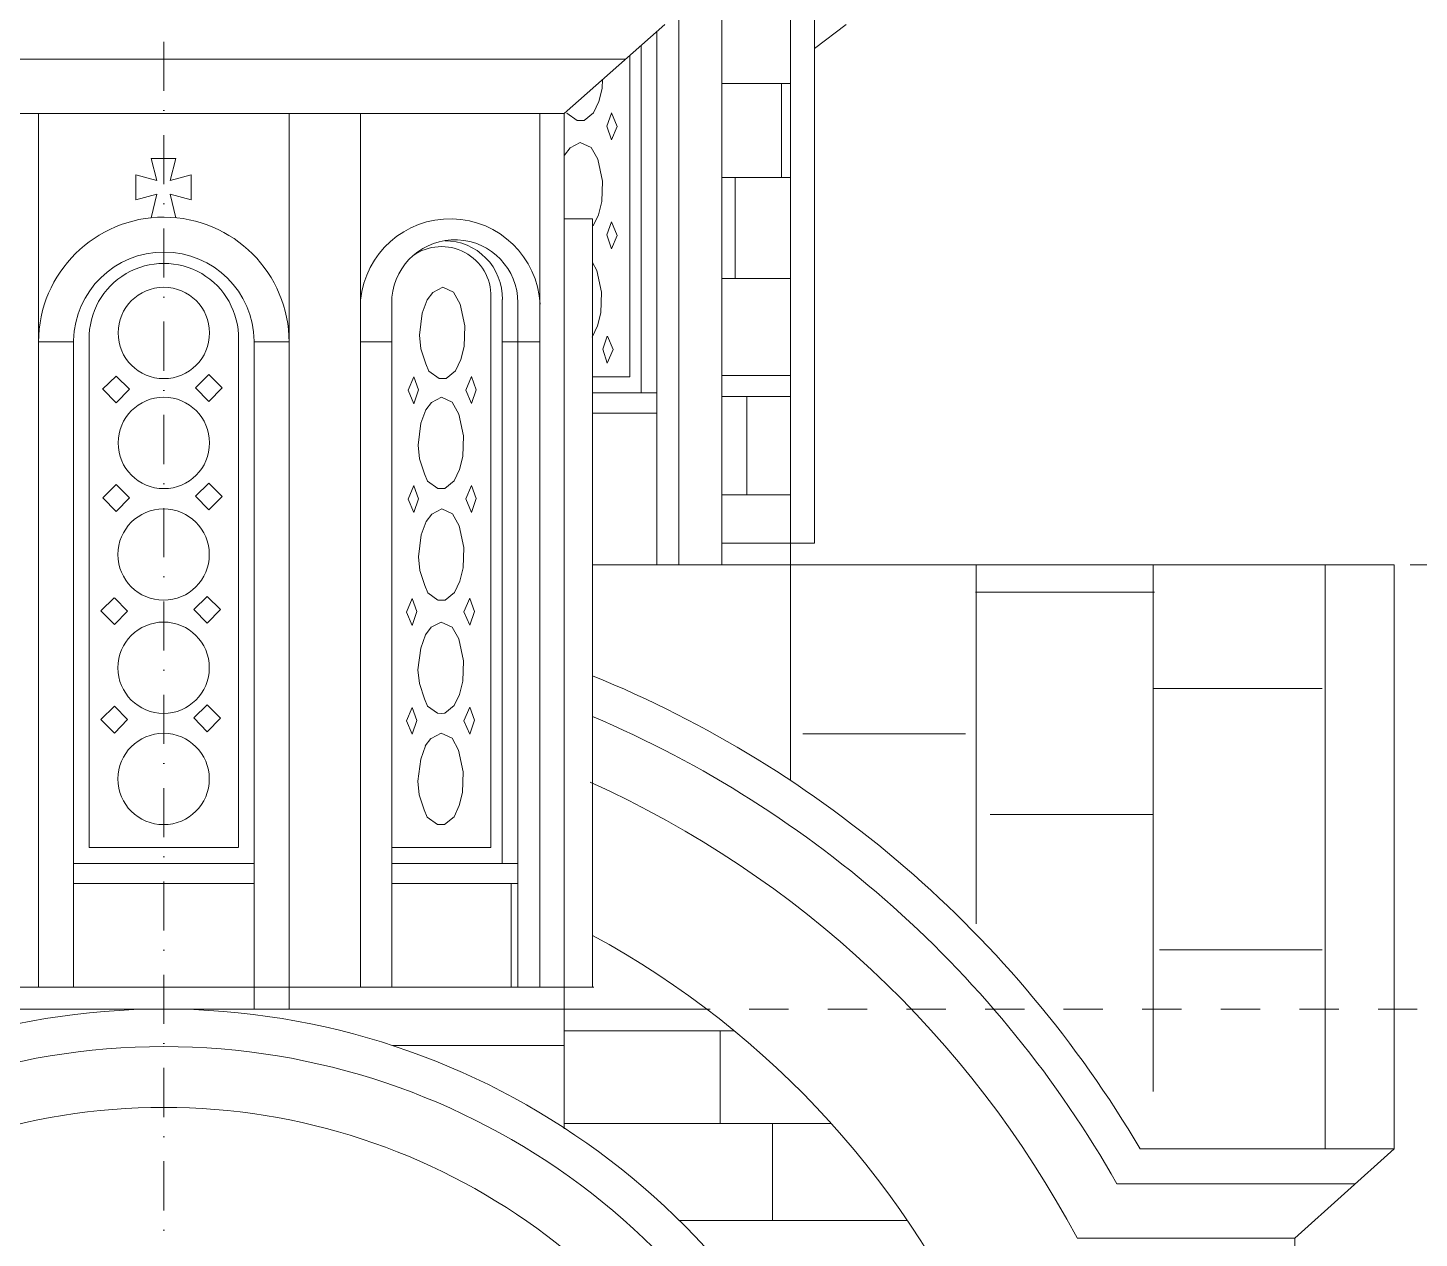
# Model space of a CAD drawing. Header units: millimetres. Extents: x -490789 to -449459, y 209001 to 327650.
# Drawn here: x -475692 to -470695, y 286828 to 291177 of the extents above; entities that cross this region are included whole.
import ezdxf

# ---------------------------------------------------------------- set-up
doc = ezdxf.new("R2010")
doc.units = ezdxf.units.MM
doc.header["$MEASUREMENT"] = 0
doc.linetypes.add('Штриховая', pattern=[282.222223, 141.111112, -141.111112])
doc.linetypes.add('Штрихпунктирная', pattern=[335.138881, 176.388884, -88.194442, 0, -70.555556])
for name, color, linetype, lineweight in [('0_Ном._пера__7_Ном._пера__5_Ном._пера__5', 5, 'Continuous', 18), ('0_Ном._пера__7_Ном._пера__7_Ном._пера__1', 1, 'Continuous', 18), ('0_Ном._пера__7_Ном._пера__7_Ном._пера__7', 7, 'Continuous', 18), ('0_Ном._пера__7_Ном._пера__7_Ном._пера__8', 8, 'Continuous', 18), ('0_Ном_пера__1_Ном_пера__1_Ном_пера__1_Ном._пера__1_Ном_пера__1_Ном_пера__1_Ном_пера__1_Ном_пера__1_Ном_пера__1_Ном_пера__1_Ном_пера__1_Ном_пера__1_Ном_пера__1_Ном_пера__1_Ном_пера__1_Ном_пера__1_Ном_пера__1_Ном_пера__1_Ном_пера__1_Ном_пера__1_Ном_пера___D_Ном._пера__1', 1, 'Continuous', 18), ('0_Ном_пера__1_Ном_пера__1_Ном_пера__1_Ном_пера__1_Ном_пера__1_Ном_пера__1_Ном_пера__1_Ном_пера__1_Ном_пера__1_Ном_пера__12_Ном_пера__12_Ном_пера__12_Ном_пера__12_Ном_пера__12_Ном_пера__12_Ном_пера__12_Ном_пера__12_Ном_пера__1_Ном_пера__1_Ном_пера__1_Ном_9_Ном._пера__12', 12, 'Continuous', 18), ('0_Ном_пера__1_Ном_пера__1_Ном_пера__1_Ном_пера__1_Ном_пера__1_Ном_пера__1_Ном_пера__1_Ном_пера__1_Ном_пера__1_Ном_пера__1_Ном._пера__1_Ном_пера__1_Ном_пера__1_Ном_пера__1_Ном_пера__1_Ном_пера__1_Ном_пера__1_Ном_пера__1_Ном_пера__1_Ном_пера__1_Ном_пера___D_Ном._пера__1', 1, 'Continuous', 18), ('0_Ном_пера__5_Ном_пера__5_Ном_пера__5_Ном_пера__5_Ном_пера__5_Ном_пера__5_Ном_пера__5_Ном_пера__5_Ном_пера__5_Ном_пера__5_Ном_пера__5_Ном_пера__5_Ном_пера__5_Ном_пера__5_Ном_пера__5_Ном_пера__5_Ном._пера__5_Ном_пера__5_Ном_пера__5_Ном_пера__5_Ном_пера___7_Ном._пера__5', 5, 'Continuous', 18), ('0_Ном_пера__7_Ном._пера__7_Ном_пера__7_Ном_пера__7_Ном_пера__7_Ном_пера__7_Ном_пера__7_Ном_пера__7_Ном_пера__7_Ном_пера__7_Ном_пера__7_Ном_пера__7_Ном_пера__7_Ном_пера__7_Ном_пера__7_Ном_пера__7_Ном_пера__7_Ном_пера__7_Ном_пера__7_Ном_пера__7_Ном_пера___7_Ном._пера__7', 7, 'Continuous', 18), ('0_Ном_пера__7_Ном_пера__7_Ном._пера__7_Ном_пера__7_Ном_пера__7_Ном_пера__7_Ном_пера__7_Ном_пера__7_Ном_пера__7_Ном_пера__7_Ном_пера__7_Ном_пера__7_Ном_пера__7_Ном_пера__7_Ном_пера__7_Ном_пера__7_Ном_пера__7_Ном_пера__7_Ном_пера__7_Ном_пера__7_Ном_пера___3_Ном._пера__7', 7, 'Continuous', 18), ('0_Ном_пера__7_Ном_пера__7_Ном_пера__7_Ном_пера__7_Ном_пера__7_Ном_пера__7_Ном_пера__7_Ном_пера__7_Ном_пера__7_Ном._пера__7_Ном_пера__7_Ном_пера__7_Ном_пера__7_Ном_пера__7_Ном_пера__7_Ном_пера__7_Ном_пера__7_Ном_пера__7_Ном_пера__7_Ном_пера__7_Ном_пера___7_Ном._пера__7', 7, 'Continuous', 18), ('0_Ном_пера__7_Ном_пера__7_Ном_пера__7_Ном_пера__7_Ном_пера__7_Ном_пера__7_Ном_пера__7_Ном_пера__7_Ном_пера__7_Ном_пера__7_Ном_пера__7_Ном_пера__7_Ном_пера__7_Ном_пера__7_Ном_пера__7_Ном._пера__7_Ном_пера__7_Ном._пера__7_Ном_пера__7_Ном._пера__7_Ном_пера_2_Ном._пера__7', 7, 'Continuous', 18), ('0_Ном_пера__7_Ном_пера__7_Ном_пера__7_Ном_пера__7_Ном_пера__7_Ном_пера__7_Ном_пера__7_Ном_пера__7_Ном_пера__7_Ном_пера__7_Ном_пера__7_Ном_пера__7_Ном_пера__7_Ном_пера__7_Ном_пера__7_Ном_пера__7_Ном_пера__7_Ном_пера__7_Ном._пера__7_Ном_пера__7_Ном._пера__5_Ном._пера__7', 7, 'Continuous', 18), ('0_Ном_пера__7_Ном_пера__7_Ном_пера__7_Ном_пера__7_Ном_пера__7_Ном_пера__7_Ном_пера__7_Ном_пера__7_Ном_пера__7_Ном_пера__7_Ном_пера__7_Ном_пера__7_Ном_пера__7_Ном_пера__7_Ном_пера__7_Ном_пера__7_Ном_пера__7_Ном_пера__7_Ном_пера__7_Ном_пера__7_Ном_пера__7_8_Ном._пера__1', 1, 'Continuous', 18), ('0_Ном_пера__7_Ном_пера__7_Ном_пера__7_Ном_пера__7_Ном_пера__7_Ном_пера__7_Ном_пера__7_Ном_пера__7_Ном_пера__7_Ном_пера__7_Ном_пера__7_Ном_пера__7_Ном_пера__7_Ном_пера__7_Ном_пера__7_Ном_пера__7_Ном_пера__7_Ном_пера__7_Ном_пера__7_Ном_пера__7_Ном_пера__7_C_Ном._пера__1', 1, 'Continuous', 18), ('0_Ном_пера__7_Ном_пера__7_Ном_пера__7_Ном_пера__7_Ном_пера__7_Ном_пера__7_Ном_пера__7_Ном_пера__7_Ном_пера__7_Ном_пера__7_Ном_пера__7_Ном_пера__7_Ном_пера__7_Ном_пера__7_Ном_пера__7_Ном_пера__7_Ном_пера__7_Ном_пера__7_Ном_пера__7_Ном_пера__7_Ном_пера__7_C_Ном._пера__7', 7, 'Continuous', 18), ('hatch_Ном_пера__254_Ном_пера__254_Ном_пера__254_Ном._пера__254_Ном_пера__254_Ном._пера__9_Ном_пера__9_Ном_пера__9_Ном_пера__12_Ном_пера__12_Ном_пера__12_Ном_пера__12_Ном_пера__12_Ном_пера__12_Ном_пера__1_Ном_пера__1_Ном_пера__1_Ном_пера__1_Ном_пера__1_Н_B_Ном._пера__1', 1, 'Continuous', 18), ('Line 0.25_Ном_пера__7_Ном_пера__7_Ном_пера__7_Ном_пера__7_Ном_пера__7_Ном_пера__7_Ном_пера__7_Ном_пера__7_Ном_пера__7_Ном_пера__7_Ном_пера__7_Ном._пера__7_Ном._пера__7_Ном._пера__7_Ном._пера__7_Ном._пера__102_Ном._пера__102', 102, 'Continuous', 18), ('Line 0.25_Ном_пера__7_Ном_пера__7_Ном_пера__7_Ном_пера__7_Ном_пера__7_Ном_пера__7_Ном_пера__7_Ном_пера__7_Ном_пера__7_Ном_пера__7_Ном_пера__7_Ном._пера__7_Ном._пера__8_Ном._пера__8_Ном._пера__8_Ном._пера__8_Ном._пера__8', 8, 'Continuous', 18)]:
    doc.layers.add(name, color=color, linetype=linetype, lineweight=lineweight)

msp = doc.modelspace()

# ---------------------------------------------------------------- linework, layer by layer
at = {"layer": '0_Ном._пера__7_Ном._пера__5_Ном._пера__5', "linetype": 'Continuous'}
for p, q in [((-473628.4, 290992.8), (-473629.5, 290959.7)), ((-473641.4, 290912.3), (-473660.3, 290872)), ((-473629.5, 290959.7), (-473641.4, 290912.3)), ((-473719.7, 290844.3), (-473756.4, 290870.2)), ((-473660.3, 290872), (-473694.3, 290844.3)), ((-473706.6, 290843.8), (-473719.7, 290844.3)), ((-473694.1, 290844.4), (-473706.6, 290843.8)), ((-473744.3, 290746.5), (-473708.2, 290765.2)), ((-473708.2, 290765.2), (-473669.1, 290747.3)), ((-473764.7, 290719.8), (-473744.3, 290746.5)), ((-473669.1, 290747.3), (-473645.4, 290704.6)), ((-473645.4, 290704.6), (-473628.8, 290626.4)), ((-473628.8, 290626.4), (-473631.1, 290552.9)), ((-473631.1, 290552.9), (-473643, 290505.5)), ((-473643, 290505.5), (-473662, 290465.2)), ((-473664.8, 290333.8), (-473648.8, 290305)), ((-473648.8, 290305), (-473632.2, 290226.8)), ((-474258.5, 290199.3), (-474238.2, 290226)), ((-474238.2, 290226), (-474202, 290244.8)), ((-474202, 290244.8), (-474162.9, 290226.8)), ((-474162.9, 290226.8), (-474139.2, 290184.1)), ((-473632.2, 290226.8), (-473634.6, 290153.3)), ((-474275.6, 290151.6), (-474258.5, 290199.3)), ((-474139.2, 290184.1), (-474122.6, 290105.9)), ((-474285.8, 290073.1), (-474275.6, 290151.6)), ((-473634.6, 290153.3), (-473646.4, 290105.9)), ((-474122.6, 290105.9), (-474125, 290032.4)), ((-473646.4, 290105.9), (-473665.4, 290065.6)), ((-474262.7, 289969.4), (-474280.8, 290023.7)), ((-474125, 290032.4), (-474136.8, 289985)), ((-474251.8, 289943), (-474262.7, 289969.4)), ((-474136.8, 289985), (-474155.8, 289944.7)), ((-474215.2, 289917.1), (-474251.8, 289943)), ((-474202, 289916.5), (-474215.2, 289917.1)), ((-474189.5, 289917.2), (-474202, 289916.5)), ((-474155.8, 289944.7), (-474189.7, 289917)), ((-474263.3, 289804.2), (-474243, 289830.9)), ((-474243, 289830.9), (-474206.9, 289849.6)), ((-474206.9, 289849.6), (-474167.7, 289831.7)), ((-474167.7, 289831.7), (-474144, 289789)), ((-474280.4, 289756.4), (-474263.3, 289804.2)), ((-474144, 289789), (-474127.4, 289710.8)), ((-474290.6, 289677.9), (-474280.4, 289756.4)), ((-474285.6, 289628.6), (-474290.6, 289677.9)), ((-474127.4, 289710.8), (-474129.8, 289637.3)), ((-474267.5, 289574.3), (-474285.6, 289628.6)), ((-474129.8, 289637.3), (-474141.7, 289589.9)), ((-474256.7, 289547.8), (-474267.5, 289574.3)), ((-474141.7, 289589.9), (-474160.6, 289549.6)), ((-474220, 289521.9), (-474256.7, 289547.8)), ((-474206.9, 289521.4), (-474220, 289521.9)), ((-474194.4, 289522), (-474206.9, 289521.4)), ((-474160.6, 289549.6), (-474194.6, 289521.9)), ((-474262.2, 289403.1), (-474241.8, 289429.7)), ((-474241.8, 289429.7), (-474205.7, 289448.5)), ((-474205.7, 289448.5), (-474166.6, 289430.5)), ((-474166.6, 289430.5), (-474142.9, 289387.8)), ((-474279.2, 289355.3), (-474262.2, 289403.1)), ((-474142.9, 289387.8), (-474126.3, 289309.6)), ((-474289.5, 289276.8), (-474279.2, 289355.3)), ((-474284.4, 289227.5), (-474289.5, 289276.8)), ((-474126.3, 289309.6), (-474128.6, 289236.2)), ((-474266.3, 289173.1), (-474284.4, 289227.5)), ((-474128.6, 289236.2), (-474140.5, 289188.7)), ((-474256, 289146.7), (-474266.9, 289173.1)), ((-474140.5, 289188.7), (-474159.4, 289148.5)), ((-474219.4, 289120.8), (-474256, 289146.7)), ((-474205.7, 289120.3), (-474218.8, 289120.8)), ((-474193.2, 289120.9), (-474205.7, 289120.3)), ((-474159.4, 289148.5), (-474193.4, 289120.7)), ((-474263.8, 288996.3), (-474243.5, 289022.9)), ((-474243.5, 289022.9), (-474207.3, 289041.7)), ((-474207.3, 289041.7), (-474168.2, 289023.7)), ((-474168.2, 289023.7), (-474144.5, 288981)), ((-474280.9, 288948.5), (-474263.8, 288996.3)), ((-474144.5, 288981), (-474127.9, 288902.8)), ((-474291.1, 288870), (-474280.9, 288948.5)), ((-474286, 288820.7), (-474291.1, 288870)), ((-474127.9, 288902.8), (-474130.3, 288829.4)), ((-474267.9, 288766.3), (-474286, 288820.7)), ((-474130.3, 288829.4), (-474142.1, 288781.9)), ((-474257.1, 288739.9), (-474267.9, 288766.3)), ((-474142.1, 288781.9), (-474161.1, 288741.7)), ((-474220.5, 288714), (-474257.1, 288739.9)), ((-474207.3, 288713.5), (-474220.5, 288714)), ((-474194.8, 288714.1), (-474207.3, 288713.5)), ((-474161.1, 288741.7), (-474195, 288713.9)), ((-474264.8, 288596.6), (-474244.5, 288623.3)), ((-474243.9, 288623.3), (-474207.8, 288642.1)), ((-474207.8, 288642.1), (-474168.6, 288624.1)), ((-474168.6, 288624.1), (-474144.9, 288581.4)), ((-474281.3, 288548.9), (-474264.2, 288596.6)), ((-474144.9, 288581.4), (-474128.3, 288503.2)), ((-474291.5, 288470.4), (-474281.3, 288548.9)), ((-474286.5, 288421), (-474291.5, 288470.4)), ((-474128.3, 288503.2), (-474130.7, 288429.7)), ((-474268.4, 288366.7), (-474286.5, 288421)), ((-474130.7, 288429.7), (-474142.6, 288382.3)), ((-474257.5, 288340.3), (-474268.4, 288366.7)), ((-474142.6, 288382.3), (-474161.5, 288342)), ((-474220.9, 288314.4), (-474257.5, 288340.3)), ((-474161.5, 288342), (-474195.5, 288314.3))]:
    msp.add_line(p, q, dxfattribs=at)
for centre in [(-475203.7, 290080.7), (-475203.7, 289685.5), (-475204.6, 289284.4), (-475204.6, 288877.6), (-475204.6, 288478)]:
    msp.add_circle(centre, 164.1, dxfattribs=at)
at = {"layer": '0_Ном._пера__7_Ном._пера__7_Ном._пера__1', "linetype": 'Continuous'}
for centre, radius, start, end in [((-475203.7, 290046.8), 450, 0, 179.7617), ((-474175.5, 290167.7), 323.2, 2.9811, 174.437), ((-474158.8, 290188.9), 226.7, 359.9846, 174.9406), ((-475203.7, 290047.1), 324.3, 0.7789, 178.7941), ((-474194.7, 290205.3), 206.7, 358.7769, 90.1004)]:
    msp.add_arc(centre, radius, start, end, dxfattribs=at)
at = {"layer": '0_Ном._пера__7_Ном._пера__7_Ном._пера__7', "linetype": 'Continuous'}
for p, q in [((-473353.8, 292534.3), (-473353.8, 289246.9)), ((-473200.1, 290856.3), (-473200.1, 292534.3)), ((-472953.7, 292534.3), (-472953.7, 291000)), ((-472866.4, 292165.4), (-472866.4, 291082.1)), ((-473765.6, 290869), (-473404.3, 291189.6)), ((-473433, 291164.8), (-473433, 289246.9)), ((-472866.4, 291102.6), (-472753.8, 291189.6)), ((-473489, 291114.5), (-473489, 289865.5)), ((-476858.3, 291064.1), (-473545.8, 291064.1)), ((-473529.8, 289922.7), (-473529.8, 291078.2)), ((-472866.4, 291102.6), (-472866.4, 289325.7)), ((-472953.7, 291035.1), (-472953.7, 288472.9)), ((-473765.6, 290869), (-476641.3, 290869)), ((-475653.7, 290869), (-475653.7, 287730)), ((-474753.7, 290869), (-474753.7, 287651.2)), ((-474497.2, 290869), (-474497.2, 287730)), ((-473852.9, 290869), (-473852.9, 287730)), ((-473765.6, 290869), (-473765.6, 287221.3)), ((-473200.1, 289246.9), (-473200.1, 290856.3)), ((-472953.7, 290638.8), (-473200.1, 290638.8)), ((-473852.9, 290490.9), (-473852.9, 287730)), ((-473664.8, 290490.9), (-473765.6, 290490.9)), ((-473664.8, 290490.9), (-473664.8, 287730)), ((-474029, 288232), (-474029, 290216.8)), ((-475471.9, 290064.2), (-475471.9, 288232)), ((-474935.6, 290064.2), (-474935.6, 288232.6)), ((-474280.8, 290023.7), (-474285.8, 290073.1)), ((-475528, 290053.9), (-475528, 287730)), ((-474879.5, 290053), (-474879.5, 287651.2)), ((-474753.7, 290049.5), (-474753.7, 287651.2)), ((-474384.6, 290048.6), (-474384.6, 287730)), ((-473988.1, 290048.6), (-473988.1, 288174.8)), ((-473932.1, 290048.6), (-473932.1, 287730)), ((-473529.8, 289922.7), (-473664.8, 289922.7)), ((-473433, 289865.5), (-473664.8, 289865.5)), ((-473433, 289792.6), (-473664.8, 289792.6)), ((-473200.1, 289325.7), (-472866.4, 289325.7)), ((-473664.8, 289246.9), (-470784.9, 289246.9)), ((-474207.8, 288313.9), (-474220.9, 288314.4)), ((-474195.3, 288314.5), (-474207.8, 288313.9)), ((-475471.9, 288232), (-474935.6, 288232)), ((-474029, 288232), (-474384.6, 288232)), ((-475528, 288174.8), (-474879.5, 288174.8)), ((-473932.1, 288174.8), (-474384.6, 288174.8)), ((-475528, 288101.9), (-474879.5, 288101.9)), ((-473932.1, 288101.9), (-474384.6, 288101.9)), ((-475077.6, 287730), (-476742.6, 287730)), ((-473660, 287730), (-475105.3, 287730)), ((-476641.9, 287651.2), (-473765.6, 287651.2)), ((-474381.6, 287519.7), (-473765.6, 287519.7)), ((-471697.6, 287149.2), (-470784.9, 287149.2)), ((-471142.1, 286827.9), (-470784.9, 287149.2)), ((-471781.3, 287023.6), (-470924.5, 287023.6)), ((-471142.1, 286827.9), (-471924, 286827.9)), ((-471142.1, 283348.1), (-471142.1, 286827.9))]:
    msp.add_line(p, q, dxfattribs=at)
for centre, radius, start, end in [((-474206.6, 290213.4), 177.7, 358.7769, 125.3307), ((-475203.7, 290062.4), 268.3, 358.7614, 181.2231), ((-475203.7, 285080.2), 4071, 30.5449, 67.7888), ((-475203.7, 285080.2), 3936, 29.5894, 66.9792), ((-475203.7, 285080.2), 3716.6, 28.0623, 65.6636), ((-475203.7, 285080.2), 3226.5, 22.9021, 61.5122), ((-475203.7, 285016.4), 2634.8, 17.3638, 162.6298), ((-475203.7, 285016.4), 2499.9, 16.4768, 163.5232), ((-475203.7, 285016.4), 2281.4, 18.1067, 161.8933)]:
    msp.add_arc(centre, radius, start, end, dxfattribs=at)
at = {"layer": '0_Ном._пера__7_Ном._пера__7_Ном._пера__8', "linetype": 'Continuous'}
msp.add_line((-471032.6, 287149.2), (-471032.6, 289246.9), dxfattribs=at)
at = {"layer": '0_Ном_пера__1_Ном_пера__1_Ном_пера__1_Ном._пера__1_Ном_пера__1_Ном_пера__1_Ном_пера__1_Ном_пера__1_Ном_пера__1_Ном_пера__1_Ном_пера__1_Ном_пера__1_Ном_пера__1_Ном_пера__1_Ном_пера__1_Ном_пера__1_Ном_пера__1_Ном_пера__1_Ном_пера__1_Ном_пера__1_Ном_пера___D_Ном._пера__1', "linetype": 'Continuous'}
for p, q in [((-473200.1, 290977.5), (-472953.7, 290977.5)), ((-473200.1, 289927.9), (-472953.7, 289927.9)), ((-473200.1, 289851.9), (-472953.7, 289851.9)), ((-472533.9, 286891.9), (-473353.1, 286891.9))]:
    msp.add_line(p, q, dxfattribs=at)
at = {"layer": '0_Ном_пера__1_Ном_пера__1_Ном_пера__1_Ном_пера__1_Ном_пера__1_Ном_пера__1_Ном_пера__1_Ном_пера__1_Ном_пера__1_Ном_пера__12_Ном_пера__12_Ном_пера__12_Ном_пера__12_Ном_пера__12_Ном_пера__12_Ном_пера__12_Ном_пера__12_Ном_пера__1_Ном_пера__1_Ном_пера__1_Ном_9_Ном._пера__12', "linetype": 'Штрихпунктирная'}
msp.add_line((-475203.7, 278211.6), (-475203.7, 296757.3), dxfattribs=at)
at = {"layer": '0_Ном_пера__1_Ном_пера__1_Ном_пера__1_Ном_пера__1_Ном_пера__1_Ном_пера__1_Ном_пера__1_Ном_пера__1_Ном_пера__1_Ном_пера__1_Ном._пера__1_Ном_пера__1_Ном_пера__1_Ном_пера__1_Ном_пера__1_Ном_пера__1_Ном_пера__1_Ном_пера__1_Ном_пера__1_Ном_пера__1_Ном_пера___D_Ном._пера__1', "linetype": 'Continuous'}
msp.add_line((-475304, 290649.1), (-475304, 290558.7), dxfattribs=at)
at = {"layer": '0_Ном_пера__5_Ном_пера__5_Ном_пера__5_Ном_пера__5_Ном_пера__5_Ном_пера__5_Ном_пера__5_Ном_пера__5_Ном_пера__5_Ном_пера__5_Ном_пера__5_Ном_пера__5_Ном_пера__5_Ном_пера__5_Ном_пера__5_Ном_пера__5_Ном._пера__5_Ном_пера__5_Ном_пера__5_Ном_пера__5_Ном_пера___7_Ном._пера__5', "linetype": 'Continuous'}
for p, q in [((-473596.2, 290871), (-473612.7, 290823.9)), ((-473595.8, 290871.1), (-473575.4, 290822.5)), ((-473612.7, 290823.9), (-473596.2, 290774.4)), ((-473575.4, 290822.5), (-473596.2, 290774.4)), ((-473596.2, 290479.8), (-473612.7, 290432.8)), ((-473595.8, 290480), (-473575.4, 290431.4)), ((-473612.7, 290432.8), (-473596.2, 290383.2)), ((-473575.4, 290431.4), (-473596.2, 290383.2)), ((-473611.3, 290069.3), (-473627.7, 290022.3)), ((-473610.9, 290069.5), (-473590.4, 290020.9)), ((-473627.7, 290022.3), (-473611.3, 289972.7)), ((-473590.4, 290020.9), (-473611.3, 289972.7)), ((-475375.4, 289926), (-475423.7, 289878.9)), ((-475375, 289925.9), (-475327.3, 289878.2)), ((-475041.9, 289931), (-475090.1, 289883.9)), ((-475041.9, 289931), (-474994.2, 289883.3)), ((-474305.9, 289923.2), (-474326.4, 289874.6)), ((-474305.5, 289923), (-474289.1, 289876)), ((-474098.9, 289923.9), (-474119.4, 289875.3)), ((-474098.5, 289923.7), (-474082.1, 289876.7)), ((-475423.3, 289878.7), (-475375, 289829.3)), ((-475327.3, 289878.2), (-475375, 289829.3)), ((-475090.1, 289883.9), (-475041.9, 289834.4)), ((-474994.2, 289883.3), (-475041.9, 289834.4)), ((-474326.4, 289874.6), (-474305.5, 289826.4)), ((-474289.1, 289876), (-474305.5, 289826.4)), ((-474119.4, 289875.3), (-474098.5, 289827.1)), ((-474082.1, 289876.7), (-474098.5, 289827.1)), ((-475375, 289536), (-475423.3, 289488.8)), ((-475375, 289536), (-475327.3, 289488.3)), ((-475041.9, 289541.1), (-475090.1, 289493.9)), ((-475041.9, 289541.1), (-474994.2, 289493.4)), ((-474305.9, 289532.1), (-474326.4, 289483.5)), ((-474305.5, 289531.9), (-474289.1, 289484.8)), ((-474098.9, 289532.7), (-474119.4, 289484.1)), ((-474098.5, 289532.6), (-474082.1, 289485.5)), ((-475423.3, 289488.8), (-475375, 289439.4)), ((-475327.3, 289488.3), (-475375, 289439.4)), ((-475090.1, 289493.9), (-475041.9, 289444.5)), ((-474994.2, 289493.4), (-475041.9, 289444.5)), ((-474326.4, 289483.5), (-474305.5, 289435.3)), ((-474289.1, 289484.8), (-474305.5, 289435.3)), ((-474119.4, 289484.1), (-474098.5, 289436)), ((-474082.1, 289485.5), (-474098.5, 289436)), ((-475381.8, 289129.3), (-475430.1, 289082.1)), ((-475381.4, 289129.1), (-475333.7, 289081.4)), ((-475048.3, 289134.2), (-475096.5, 289087.1)), ((-475048.3, 289134.2), (-475000.6, 289086.5)), ((-474312.3, 289126.5), (-474332.8, 289077.9)), ((-474311.9, 289126.3), (-474295.5, 289079.2)), ((-474105.3, 289127.1), (-474125.8, 289078.5)), ((-474104.9, 289127), (-474088.5, 289079.9)), ((-475429.7, 289081.9), (-475381.4, 289032.5)), ((-475333.7, 289081.4), (-475381.4, 289032.5)), ((-475096.5, 289087.1), (-475048.3, 289037.6)), ((-475000.6, 289086.5), (-475048.3, 289037.6)), ((-474332.8, 289077.9), (-474311.9, 289029.7)), ((-474295.5, 289079.2), (-474311.9, 289029.7)), ((-474125.8, 289078.5), (-474104.9, 289030.4)), ((-474088.5, 289079.9), (-474104.9, 289030.4)), ((-475381.4, 288739.2), (-475429.7, 288692)), ((-475381.4, 288739.2), (-475333.7, 288691.5)), ((-475048.3, 288744.3), (-475096.5, 288697.2)), ((-475048.3, 288744.3), (-475000.6, 288696.6)), ((-474312.3, 288735.3), (-474332.8, 288686.7)), ((-474311.9, 288735.1), (-474295.5, 288688.1)), ((-474105.3, 288736), (-474125.8, 288687.4)), ((-474104.9, 288735.8), (-474088.5, 288688.7)), ((-475429.7, 288692), (-475381.4, 288642.6)), ((-475333.7, 288691.5), (-475381.4, 288642.6)), ((-475096.5, 288697.2), (-475048.3, 288647.7)), ((-475000.6, 288696.6), (-475048.3, 288647.7)), ((-474332.8, 288686.7), (-474311.9, 288638.5)), ((-474295.5, 288688.1), (-474311.9, 288638.5)), ((-474125.8, 288687.4), (-474104.9, 288639.2)), ((-474088.5, 288688.7), (-474104.9, 288639.2))]:
    msp.add_line(p, q, dxfattribs=at)
at = {"layer": '0_Ном_пера__7_Ном._пера__7_Ном_пера__7_Ном_пера__7_Ном_пера__7_Ном_пера__7_Ном_пера__7_Ном_пера__7_Ном_пера__7_Ном_пера__7_Ном_пера__7_Ном_пера__7_Ном_пера__7_Ном_пера__7_Ном_пера__7_Ном_пера__7_Ном_пера__7_Ном_пера__7_Ном_пера__7_Ном_пера__7_Ном_пера___7_Ном._пера__7', "linetype": 'Continuous'}
for p, q in [((-473152.4, 290276.2), (-473152.4, 290638.8)), ((-473110.2, 289498.7), (-473110.2, 289851.9)), ((-473205.5, 287240.2), (-473205.5, 287573.3)), ((-473017.8, 286891.9), (-473017.8, 287240.2))]:
    msp.add_line(p, q, dxfattribs=at)
at = {"layer": '0_Ном_пера__7_Ном_пера__7_Ном._пера__7_Ном_пера__7_Ном_пера__7_Ном_пера__7_Ном_пера__7_Ном_пера__7_Ном_пера__7_Ном_пера__7_Ном_пера__7_Ном_пера__7_Ном_пера__7_Ном_пера__7_Ном_пера__7_Ном_пера__7_Ном_пера__7_Ном_пера__7_Ном_пера__7_Ном_пера__7_Ном_пера___3_Ном._пера__7', "linetype": 'Continuous'}
msp.add_line((-473956.1, 287730), (-473955.8, 288101.9), dxfattribs=at)
at = {"layer": '0_Ном_пера__7_Ном_пера__7_Ном_пера__7_Ном_пера__7_Ном_пера__7_Ном_пера__7_Ном_пера__7_Ном_пера__7_Ном_пера__7_Ном._пера__7_Ном_пера__7_Ном_пера__7_Ном_пера__7_Ном_пера__7_Ном_пера__7_Ном_пера__7_Ном_пера__7_Ном_пера__7_Ном_пера__7_Ном_пера__7_Ном_пера___7_Ном._пера__7', "linetype": 'Continuous'}
for p, q in [((-472953.7, 290276.2), (-473200.1, 290276.2)), ((-473765.6, 287240.2), (-472806.9, 287240.2))]:
    msp.add_line(p, q, dxfattribs=at)
at = {"layer": '0_Ном_пера__7_Ном_пера__7_Ном_пера__7_Ном_пера__7_Ном_пера__7_Ном_пера__7_Ном_пера__7_Ном_пера__7_Ном_пера__7_Ном_пера__7_Ном_пера__7_Ном_пера__7_Ном_пера__7_Ном_пера__7_Ном_пера__7_Ном._пера__7_Ном_пера__7_Ном._пера__7_Ном_пера__7_Ном._пера__7_Ном_пера_2_Ном._пера__7', "linetype": 'Continuous'}
msp.add_line((-472984.9, 290977.5), (-472984.9, 290638.8), dxfattribs=at)
at = {"layer": '0_Ном_пера__7_Ном_пера__7_Ном_пера__7_Ном_пера__7_Ном_пера__7_Ном_пера__7_Ном_пера__7_Ном_пера__7_Ном_пера__7_Ном_пера__7_Ном_пера__7_Ном_пера__7_Ном_пера__7_Ном_пера__7_Ном_пера__7_Ном_пера__7_Ном_пера__7_Ном_пера__7_Ном._пера__7_Ном_пера__7_Ном._пера__5_Ном._пера__7', "linetype": 'Continuous'}
msp.add_line((-472953.7, 289498.7), (-473200.1, 289498.7), dxfattribs=at)
at = {"layer": '0_Ном_пера__7_Ном_пера__7_Ном_пера__7_Ном_пера__7_Ном_пера__7_Ном_пера__7_Ном_пера__7_Ном_пера__7_Ном_пера__7_Ном_пера__7_Ном_пера__7_Ном_пера__7_Ном_пера__7_Ном_пера__7_Ном_пера__7_Ном_пера__7_Ном_пера__7_Ном_пера__7_Ном_пера__7_Ном_пера__7_Ном_пера__7_8_Ном._пера__1', "linetype": 'Continuous'}
for p, q in [((-475249.3, 290707.9), (-475228.9, 290629)), ((-475160.3, 290707.6), (-475180.7, 290629)), ((-475228.9, 290629), (-475304.1, 290649.1)), ((-475105.3, 290649.1), (-475180.7, 290629)), ((-475229, 290578.9), (-475304, 290558.7)), ((-475249.3, 290494.5), (-475229, 290578.9)), ((-475180.6, 290578.9), (-475160.5, 290494.7)), ((-475105.3, 290558.7), (-475180.6, 290578.9))]:
    msp.add_line(p, q, dxfattribs=at)
at = {"layer": '0_Ном_пера__7_Ном_пера__7_Ном_пера__7_Ном_пера__7_Ном_пера__7_Ном_пера__7_Ном_пера__7_Ном_пера__7_Ном_пера__7_Ном_пера__7_Ном_пера__7_Ном_пера__7_Ном_пера__7_Ном_пера__7_Ном_пера__7_Ном_пера__7_Ном_пера__7_Ном_пера__7_Ном_пера__7_Ном_пера__7_Ном_пера__7_C_Ном._пера__1', "linetype": 'Continuous'}
for p, q in [((-474384.6, 290048.6), (-474384.6, 290208.9)), ((-473988.1, 290048.6), (-473988.1, 290200.9)), ((-473932.1, 290048.6), (-473932.1, 290188.8)), ((-475528.1, 290048.6), (-475653.9, 290048.6)), ((-474753.9, 290048.6), (-474879.6, 290048.6)), ((-474497.2, 290048.6), (-474384.6, 290048.6)), ((-473852.9, 290048.6), (-473988.1, 290048.6)), ((-473765.6, 287650.8), (-473253.8, 287650.8)), ((-473765.6, 287573.3), (-473155.6, 287573.3))]:
    msp.add_line(p, q, dxfattribs=at)
at = {"layer": '0_Ном_пера__7_Ном_пера__7_Ном_пера__7_Ном_пера__7_Ном_пера__7_Ном_пера__7_Ном_пера__7_Ном_пера__7_Ном_пера__7_Ном_пера__7_Ном_пера__7_Ном_пера__7_Ном_пера__7_Ном_пера__7_Ном_пера__7_Ном_пера__7_Ном_пера__7_Ном_пера__7_Ном_пера__7_Ном_пера__7_Ном_пера__7_C_Ном._пера__7', "linetype": 'Continuous'}
msp.add_line((-470784.9, 289246.9), (-470784.9, 287149.2), dxfattribs=at)
at = {"layer": 'hatch_Ном_пера__254_Ном_пера__254_Ном_пера__254_Ном._пера__254_Ном_пера__254_Ном._пера__9_Ном_пера__9_Ном_пера__9_Ном_пера__12_Ном_пера__12_Ном_пера__12_Ном_пера__12_Ном_пера__12_Ном_пера__12_Ном_пера__1_Ном_пера__1_Ном_пера__1_Ном_пера__1_Ном_пера__1_Н_B_Ном._пера__1', "linetype": 'Continuous'}
for p, q in [((-475160.5, 290707.7), (-475249.3, 290707.9)), ((-475105.3, 290649.1), (-475105.3, 290558.7))]:
    msp.add_line(p, q, dxfattribs=at)
at = {"layer": 'Line 0.25_Ном_пера__7_Ном_пера__7_Ном_пера__7_Ном_пера__7_Ном_пера__7_Ном_пера__7_Ном_пера__7_Ном_пера__7_Ном_пера__7_Ном_пера__7_Ном_пера__7_Ном._пера__7_Ном._пера__7_Ном._пера__7_Ном._пера__7_Ном._пера__102_Ном._пера__102', "linetype": 'Штриховая'}
for p, q in [((-471010.4, 289246.9), (-464934.6, 289246.9)), ((-475076.6, 287651.2), (-464941.9, 287651.2))]:
    msp.add_line(p, q, dxfattribs=at)
at = {"layer": 'Line 0.25_Ном_пера__7_Ном_пера__7_Ном_пера__7_Ном_пера__7_Ном_пера__7_Ном_пера__7_Ном_пера__7_Ном_пера__7_Ном_пера__7_Ном_пера__7_Ном_пера__7_Ном._пера__7_Ном._пера__8_Ном._пера__8_Ном._пера__8_Ном._пера__8_Ном._пера__8', "linetype": 'Continuous'}
for p, q in [((-472286.1, 289246.9), (-472286.1, 287957.4)), ((-471651.2, 289246.9), (-471651.2, 287355.5)), ((-471646.4, 289149.1), (-472288.2, 289149.1)), ((-471651.2, 288803.2), (-471044, 288803.2)), ((-472909.1, 288639.8), (-472324.8, 288639.8)), ((-472236.1, 288350.3), (-471651.2, 288350.3)), ((-471628.3, 287863.7), (-471044, 287863.7))]:
    msp.add_line(p, q, dxfattribs=at)

doc.saveas('drawing.dxf')
